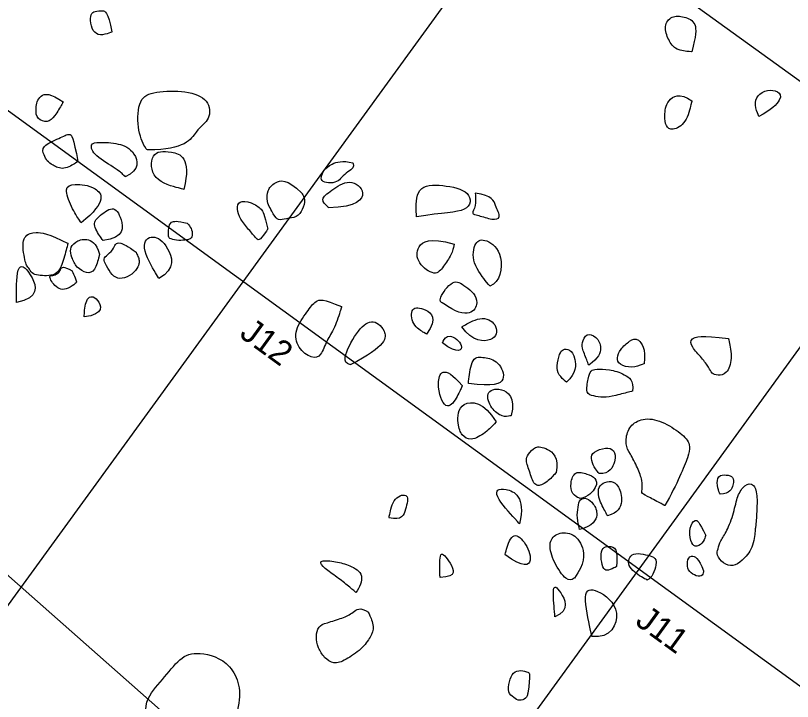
# Model space of a CAD drawing. Extents: x -823 to 4, y -30 to 727.
# Drawn here: x -529.116 to -527.554, y 144.02 to 145.398 of the extents above; entities that cross this region are included whole.
import ezdxf

# ---------------------------------------------------------------- set-up
doc = ezdxf.new("R2010")
doc.units = 0
for name, color, linetype in [('Conjectured house outlines', 7, 'Continuous'), ('Later village', 7, 'Continuous'), ('Limestone Cobbles', 7, 'Continuous'), ('Postholes', 7, 'Continuous'), ('Quadrat IDs', 7, 'Continuous'), ('Quadrat Outlines', 7, 'Continuous'), ('River', 7, 'Continuous'), ('Road', 7, 'Continuous')]:
    doc.layers.add(name, color=color, linetype=linetype)

msp = doc.modelspace()

# ---------------------------------------------------------------- linework, layer by layer
at = {"layer": 'Conjectured house outlines'}
msp.add_lwpolyline([(-525.3093, 146.384), (-527.3265, 148.4012), (-530.1648, 145.1851), (-528.0484, 143.3174)], close=True, dxfattribs=at)
at = {"layer": 'Later village'}
msp.add_circle((-545.1062, 136.6973), 41.2492, dxfattribs=at)
at = {"layer": 'Limestone Cobbles'}
for points in [[(-528.9222, 145.3647), (-528.9308, 145.4063), (-528.9407, 145.4077), (-528.9569, 145.4064), (-528.9651, 145.4018), (-528.9659, 145.383), (-528.9585, 145.3609), (-528.9413, 145.3575), (-528.9222, 145.3647), (-528.9222, 145.3647), (-528.9222, 145.3647)], [(-527.7563, 145.325), (-527.7486, 145.3561), (-527.7454, 145.3849), (-527.7721, 145.3958), (-527.7979, 145.3983), (-527.8137, 145.3766), (-527.8039, 145.3482), (-527.7895, 145.3271), (-527.7563, 145.325), (-527.7563, 145.325), (-527.7563, 145.325)], [(-528.8491, 145.1281), (-528.7752, 145.1273), (-528.752, 145.1717), (-528.7238, 145.1873), (-528.725, 145.2296), (-528.7724, 145.2478), (-528.8378, 145.2455), (-528.8688, 145.2326), (-528.8729, 145.1707), (-528.8538, 145.1267), (-528.8491, 145.1281), (-528.8491, 145.1281), (-528.8491, 145.1281)], [(-527.6218, 145.1947), (-527.5976, 145.2076), (-527.5731, 145.2315), (-527.5824, 145.246), (-527.6051, 145.2498), (-527.6261, 145.2375), (-527.6313, 145.2186), (-527.6218, 145.1947), (-527.6218, 145.1947), (-527.6218, 145.1947)], [(-529.0203, 145.224), (-529.0454, 145.2423), (-529.0698, 145.2401), (-529.0762, 145.2099), (-529.0734, 145.1884), (-529.0508, 145.1821), (-529.0377, 145.1935), (-529.0203, 145.224), (-529.0203, 145.224), (-529.0203, 145.224)], [(-527.7567, 145.2262), (-527.7808, 145.2437), (-527.809, 145.2282), (-527.8115, 145.1946), (-527.8096, 145.1748), (-527.7966, 145.1654), (-527.7674, 145.1802), (-527.7567, 145.2262), (-527.7567, 145.2262), (-527.7567, 145.2262)], [(-528.9905, 145.1042), (-528.9999, 145.1534), (-529.0062, 145.1634), (-529.0254, 145.1516), (-529.0655, 145.1352), (-529.0584, 145.1169), (-529.0529, 145.1051), (-529.0424, 145.0975), (-529.0198, 145.0859), (-528.9905, 145.1042), (-528.9905, 145.1042), (-528.9905, 145.1042)], [(-528.8956, 145.0739), (-528.865, 145.0871), (-528.8747, 145.1266), (-528.9088, 145.1418), (-528.9495, 145.1437), (-528.9675, 145.1412), (-528.9593, 145.116), (-528.9097, 145.0884), (-528.8956, 145.0739), (-528.8956, 145.0739), (-528.8956, 145.0739)], [(-528.7774, 145.0485), (-528.7622, 145.1132), (-528.8079, 145.1272), (-528.8448, 145.1245), (-528.8444, 145.0654), (-528.7774, 145.0485), (-528.7774, 145.0485), (-528.7774, 145.0485)], [(-528.4381, 145.1015), (-528.4587, 145.1073), (-528.4831, 145.0994), (-528.4965, 145.0871), (-528.5027, 145.0733), (-528.4999, 145.0631), (-528.482, 145.0604), (-528.4666, 145.0645), (-528.4583, 145.0761), (-528.444, 145.0861), (-528.4352, 145.0938), (-528.4381, 145.1015), (-528.4381, 145.1015), (-528.4381, 145.1015)], [(-528.9839, 144.9811), (-528.9302, 145.0249), (-528.9542, 145.057), (-529.0005, 145.0597), (-529.019, 145.053), (-529.0047, 145.0126), (-528.9839, 144.9811), (-528.9839, 144.9811), (-528.9839, 144.9811)], [(-528.5409, 145.0415), (-528.5705, 145.0712), (-528.5983, 145.062), (-528.6093, 145.0469), (-528.6128, 145.0255), (-528.5965, 144.9963), (-528.5883, 144.9849), (-528.5727, 144.9903), (-528.55, 144.9915), (-528.5386, 145.0073), (-528.5326, 145.0285), (-528.5409, 145.0415), (-528.5409, 145.0415), (-528.5409, 145.0415)], [(-528.4868, 145.0116), (-528.4287, 145.0131), (-528.4065, 145.0437), (-528.4451, 145.0718), (-528.4827, 145.0452), (-528.5049, 145.0287), (-528.4868, 145.0116), (-528.4868, 145.0116), (-528.4868, 145.0116)], [(-528.3099, 144.9933), (-528.2565, 145.0023), (-528.2008, 145.0005), (-528.1978, 145.0452), (-528.2583, 145.0586), (-528.3128, 145.0565), (-528.3099, 144.9933), (-528.3099, 144.9933), (-528.3099, 144.9933)], [(-528.1921, 145.0411), (-528.1569, 145.0359), (-528.1522, 145.0155), (-528.1384, 144.9902), (-528.1564, 144.9863), (-528.1882, 144.9975), (-528.2011, 144.9984), (-528.1898, 145.0139), (-528.1921, 145.0411), (-528.1921, 145.0411), (-528.1921, 145.0411)], [(-528.6091, 144.9688), (-528.6164, 144.9997), (-528.6197, 145.0078), (-528.6418, 145.0238), (-528.6686, 145.0262), (-528.6709, 145.0095), (-528.6652, 144.989), (-528.6469, 144.9678), (-528.6314, 144.9486), (-528.6254, 144.9443), (-528.6091, 144.9688), (-528.6091, 144.9688), (-528.6091, 144.9688)], [(-528.9401, 144.9455), (-528.8957, 144.9515), (-528.903, 144.9941), (-528.9188, 145.0174), (-528.9517, 144.9922), (-528.9621, 144.9779), (-528.9401, 144.9455), (-528.9401, 144.9455), (-528.9401, 144.9455)], [(-528.7707, 144.9804), (-528.7915, 144.9855), (-528.8048, 144.9844), (-528.8088, 144.9709), (-528.8089, 144.9549), (-528.8079, 144.9499), (-528.7925, 144.9455), (-528.775, 144.9463), (-528.7634, 144.948), (-528.7597, 144.9582), (-528.7621, 144.97), (-528.7707, 144.9804), (-528.7707, 144.9804), (-528.7707, 144.9804)], [(-529.0105, 144.9399), (-529.0494, 144.96), (-529.0799, 144.9641), (-529.0943, 144.9564), (-529.1009, 144.9473), (-529.1012, 144.9269), (-529.0967, 144.9051), (-529.0945, 144.8962), (-529.0878, 144.8883), (-529.0815, 144.8776), (-529.0666, 144.8751), (-529.0492, 144.8746), (-529.0315, 144.8787), (-529.0219, 144.8975), (-529.0105, 144.9399), (-529.0105, 144.9399), (-529.0105, 144.9399)], [(-528.8279, 144.8691), (-528.7927, 144.8899), (-528.8092, 144.9374), (-528.8407, 144.9603), (-528.8678, 144.9381), (-528.8279, 144.8691), (-528.8279, 144.8691), (-528.8279, 144.8691)], [(-528.2344, 144.9386), (-528.2848, 144.9532), (-528.3117, 144.9337), (-528.3093, 144.8997), (-528.2715, 144.8723), (-528.2562, 144.8934), (-528.2388, 144.9173), (-528.2344, 144.9386), (-528.2344, 144.9386), (-528.2344, 144.9386)], [(-528.9472, 144.9184), (-528.9541, 144.9414), (-528.9737, 144.9518), (-528.9973, 144.943), (-529.0075, 144.929), (-529.0034, 144.9126), (-528.994, 144.8908), (-528.9723, 144.8789), (-528.9563, 144.8828), (-528.9472, 144.9184), (-528.9472, 144.9184), (-528.9472, 144.9184)], [(-528.8735, 144.9222), (-528.8907, 144.9347), (-528.9075, 144.943), (-528.9154, 144.9391), (-528.9192, 144.9272), (-528.9353, 144.9141), (-528.94, 144.9076), (-528.9314, 144.8907), (-528.9187, 144.8717), (-528.9027, 144.8677), (-528.8806, 144.8771), (-528.8683, 144.8939), (-528.8671, 144.9037), (-528.8685, 144.9108), (-528.8735, 144.9222), (-528.8735, 144.9222), (-528.8735, 144.9222)], [(-528.1627, 144.8541), (-528.1414, 144.861), (-528.1321, 144.9214), (-528.172, 144.9505), (-528.193, 144.9454), (-528.2008, 144.9011), (-528.1627, 144.8541), (-528.1627, 144.8541), (-528.1627, 144.8541)], [(-529.1141, 144.821), (-529.0673, 144.8316), (-529.0806, 144.8759), (-529.1141, 144.9111), (-529.1141, 144.821), (-529.1141, 144.821), (-529.1141, 144.821)], [(-529.0022, 144.8848), (-529.0208, 144.8951), (-529.0254, 144.8888), (-529.0276, 144.8821), (-529.0341, 144.8774), (-529.0434, 144.875), (-529.0478, 144.8743), (-529.0459, 144.867), (-529.0373, 144.855), (-529.0251, 144.8462), (-529.0106, 144.8485), (-528.993, 144.8606), (-528.9933, 144.8641), (-529.0022, 144.8848), (-529.0022, 144.8848), (-529.0022, 144.8848)], [(-528.256, 144.8193), (-528.206, 144.783), (-528.1746, 144.8263), (-528.2139, 144.8548), (-528.2359, 144.8708), (-528.2688, 144.8255), (-528.256, 144.8193), (-528.256, 144.8193), (-528.256, 144.8193)], [(-528.9783, 144.7922), (-528.9364, 144.7972), (-528.9508, 144.835), (-528.9745, 144.8349), (-528.9783, 144.7922), (-528.9783, 144.7922), (-528.9783, 144.7922)], [(-528.4606, 144.8129), (-528.498, 144.8291), (-528.5132, 144.8257), (-528.5285, 144.8046), (-528.5567, 144.7657), (-528.5495, 144.729), (-528.5195, 144.7073), (-528.5017, 144.713), (-528.4907, 144.7457), (-528.4746, 144.7679), (-528.4606, 144.8129), (-528.4606, 144.8129), (-528.4606, 144.8129)], [(-528.29, 144.7577), (-528.2663, 144.7903), (-528.2936, 144.8102), (-528.3225, 144.8138), (-528.32, 144.7753), (-528.29, 144.7577), (-528.29, 144.7577), (-528.29, 144.7577)], [(-528.4433, 144.6962), (-528.3684, 144.7334), (-528.3711, 144.7689), (-528.4004, 144.7902), (-528.4305, 144.7642), (-528.4615, 144.7033), (-528.4433, 144.6962), (-528.4433, 144.6962), (-528.4433, 144.6962)], [(-528.2189, 144.7723), (-528.1977, 144.7426), (-528.1502, 144.7407), (-528.145, 144.7746), (-528.1756, 144.7968), (-528.2189, 144.7723), (-528.2189, 144.7723), (-528.2189, 144.7723)], [(-528.258, 144.74), (-528.2247, 144.7158), (-528.2106, 144.7351), (-528.2466, 144.7612), (-528.258, 144.74), (-528.258, 144.74), (-528.258, 144.74)], [(-527.9638, 144.6956), (-527.944, 144.7094), (-527.9358, 144.7312), (-527.9481, 144.7534), (-527.9693, 144.7608), (-527.9781, 144.739), (-527.9766, 144.7278), (-527.9638, 144.6956), (-527.9638, 144.6956), (-527.9638, 144.6956)], [(-527.8524, 144.6981), (-527.8489, 144.7287), (-527.8655, 144.7522), (-527.8807, 144.7454), (-527.9011, 144.7271), (-527.9082, 144.7097), (-527.9033, 144.6961), (-527.8777, 144.6885), (-527.8524, 144.6981), (-527.8524, 144.6981), (-527.8524, 144.6981)], [(-527.6832, 144.7489), (-527.7378, 144.7557), (-527.7624, 144.7496), (-527.7577, 144.7325), (-527.736, 144.7092), (-527.7212, 144.6899), (-527.7174, 144.6782), (-527.7047, 144.6745), (-527.6863, 144.6762), (-527.674, 144.7073), (-527.6832, 144.7489), (-527.6832, 144.7489), (-527.6832, 144.7489)], [(-528.0085, 144.6609), (-527.9885, 144.6797), (-527.9903, 144.7121), (-528.0019, 144.7284), (-528.0166, 144.7275), (-528.0221, 144.7199), (-528.0286, 144.6924), (-528.0253, 144.6759), (-528.0085, 144.6609), (-528.0085, 144.6609), (-528.0085, 144.6609)], [(-528.2181, 144.6543), (-528.2571, 144.7), (-528.2739, 144.6573), (-528.2507, 144.5996), (-528.2284, 144.6303), (-528.2181, 144.6543), (-528.2181, 144.6543), (-528.2181, 144.6543)], [(-528.2057, 144.6587), (-528.155, 144.6514), (-528.1262, 144.6631), (-528.1453, 144.7054), (-528.1739, 144.7109), (-528.1991, 144.714), (-528.2057, 144.6587), (-528.2057, 144.6587), (-528.2057, 144.6587)], [(-527.8756, 144.6434), (-527.873, 144.6641), (-527.8922, 144.6781), (-527.9225, 144.6876), (-527.9501, 144.6874), (-527.9599, 144.6855), (-527.9649, 144.6705), (-527.9706, 144.637), (-527.9542, 144.6336), (-527.9354, 144.6299), (-527.9113, 144.6335), (-527.8756, 144.6434), (-527.8756, 144.6434), (-527.8756, 144.6434)], [(-528.1198, 144.5939), (-528.1103, 144.6308), (-528.1423, 144.654), (-528.1732, 144.6409), (-528.1602, 144.607), (-528.1369, 144.5901), (-528.1198, 144.5939), (-528.1198, 144.5939), (-528.1198, 144.5939)], [(-528.15, 144.5813), (-528.1735, 144.6218), (-528.2273, 144.6262), (-528.2278, 144.5737), (-528.2194, 144.5544), (-528.2021, 144.5418), (-528.1701, 144.5593), (-528.15, 144.5813), (-528.15, 144.5813), (-528.15, 144.5813)], [(-527.8107, 144.4131), (-527.7856, 144.4586), (-527.7581, 144.5213), (-527.7617, 144.5443), (-527.79, 144.5679), (-527.833, 144.5902), (-527.8683, 144.5856), (-527.887, 144.5645), (-527.8906, 144.5346), (-527.8815, 144.5192), (-527.8646, 144.4881), (-527.8559, 144.4628), (-527.8559, 144.4434), (-527.8596, 144.4382), (-527.8422, 144.43), (-527.8107, 144.4131), (-527.8107, 144.4131), (-527.8107, 144.4131)], [(-528.0295, 144.4793), (-528.0232, 144.5112), (-528.0493, 144.5302), (-528.0724, 144.5334), (-528.0861, 144.5145), (-528.0918, 144.5068), (-528.0815, 144.4789), (-528.0728, 144.4489), (-528.05, 144.4569), (-528.0295, 144.4793), (-528.0295, 144.4793), (-528.0295, 144.4793)], [(-527.9429, 144.4777), (-527.9216, 144.4764), (-527.908, 144.5046), (-527.9123, 144.5257), (-527.9286, 144.531), (-527.956, 144.521), (-527.9604, 144.5088), (-527.9533, 144.4899), (-527.9429, 144.4777), (-527.9429, 144.4777), (-527.9429, 144.4777)], [(-527.9808, 144.4272), (-527.9656, 144.4298), (-527.9446, 144.4522), (-527.9496, 144.4697), (-527.966, 144.4762), (-527.9923, 144.4844), (-528.0016, 144.4574), (-527.9977, 144.435), (-527.9808, 144.4272), (-527.9808, 144.4272), (-527.9808, 144.4272)], [(-527.6999, 144.4364), (-527.6797, 144.4368), (-527.6725, 144.4569), (-527.6721, 144.4718), (-527.6869, 144.4751), (-527.7046, 144.4749), (-527.7068, 144.4528), (-527.6999, 144.4364), (-527.6999, 144.4364), (-527.6999, 144.4364)], [(-527.9259, 144.3925), (-527.9047, 144.3985), (-527.8934, 144.4219), (-527.9035, 144.4536), (-527.9181, 144.4642), (-527.9363, 144.4591), (-527.9458, 144.4477), (-527.944, 144.4256), (-527.9259, 144.3925), (-527.9259, 144.3925), (-527.9259, 144.3925)], [(-527.6289, 144.3679), (-527.6217, 144.4335), (-527.6324, 144.4615), (-527.6502, 144.4552), (-527.6656, 144.434), (-527.6714, 144.3995), (-527.6865, 144.3602), (-527.6995, 144.3423), (-527.7039, 144.3256), (-527.7082, 144.3146), (-527.6937, 144.2959), (-527.6741, 144.2905), (-527.6562, 144.3011), (-527.6328, 144.3273), (-527.6289, 144.3679), (-527.6289, 144.3679), (-527.6289, 144.3679)], [(-528.3654, 144.3886), (-528.3385, 144.3823), (-528.3323, 144.4063), (-528.3227, 144.439), (-528.3564, 144.4319), (-528.3654, 144.3886), (-528.3654, 144.3886), (-528.3654, 144.3886)], [(-528.1029, 144.3767), (-528.0897, 144.4313), (-528.1386, 144.4536), (-528.1598, 144.4385), (-528.1029, 144.3767), (-528.1029, 144.3767), (-528.1029, 144.3767)], [(-527.9821, 144.3649), (-527.955, 144.3724), (-527.9429, 144.3961), (-527.9545, 144.4178), (-527.9674, 144.4292), (-527.9822, 144.4274), (-527.9853, 144.4107), (-527.9881, 144.3889), (-527.9821, 144.3649), (-527.9821, 144.3649), (-527.9821, 144.3649)], [(-527.7287, 144.3531), (-527.742, 144.3816), (-527.7498, 144.3873), (-527.7624, 144.3698), (-527.7595, 144.3404), (-527.7508, 144.3283), (-527.7348, 144.3363), (-527.7287, 144.3531), (-527.7287, 144.3531), (-527.7287, 144.3531)], [(-528.1324, 144.3146), (-528.0938, 144.2865), (-528.0734, 144.2992), (-528.0929, 144.3438), (-528.1182, 144.3622), (-528.1324, 144.3146), (-528.1324, 144.3146), (-528.1324, 144.3146)], [(-527.9925, 144.2675), (-527.9715, 144.2964), (-527.9727, 144.3321), (-527.9975, 144.3611), (-528.0309, 144.3582), (-528.0458, 144.3377), (-528.0348, 144.2991), (-528.0079, 144.2592), (-527.9925, 144.2675), (-527.9925, 144.2675), (-527.9925, 144.2675)], [(-527.908, 144.2906), (-527.9063, 144.3166), (-527.91, 144.3306), (-527.928, 144.3323), (-527.9383, 144.3268), (-527.9397, 144.3046), (-527.9341, 144.2837), (-527.9255, 144.2819), (-527.908, 144.2906), (-527.908, 144.2906), (-527.908, 144.2906)], [(-528.2627, 144.269), (-528.2268, 144.2694), (-528.2429, 144.3004), (-528.265, 144.3287), (-528.2627, 144.269), (-528.2627, 144.269), (-528.2627, 144.269)], [(-527.8469, 144.2637), (-527.8369, 144.2661), (-527.8243, 144.3), (-527.8319, 144.3104), (-527.8487, 144.3142), (-527.8707, 144.3187), (-527.8825, 144.31), (-527.8855, 144.2959), (-527.876, 144.2824), (-527.8616, 144.272), (-527.8469, 144.2637), (-527.8469, 144.2637), (-527.8469, 144.2637)], [(-527.733, 144.2819), (-527.7424, 144.3084), (-527.7605, 144.3157), (-527.7665, 144.3006), (-527.7649, 144.2825), (-527.7518, 144.2729), (-527.7357, 144.269), (-527.733, 144.2819), (-527.733, 144.2819), (-527.733, 144.2819)], [(-528.4317, 144.2383), (-528.4243, 144.2485), (-528.4124, 144.2753), (-528.4448, 144.2941), (-528.471, 144.3009), (-528.5066, 144.3043), (-528.5011, 144.2919), (-528.4764, 144.274), (-528.4508, 144.2554), (-528.4317, 144.2383), (-528.4317, 144.2383), (-528.4317, 144.2383)], [(-528.0318, 144.1895), (-527.9999, 144.204), (-528.0237, 144.2468), (-528.0377, 144.257), (-528.0318, 144.1895), (-528.0318, 144.1895), (-528.0318, 144.1895)], [(-527.9574, 144.1502), (-527.9201, 144.1455), (-527.8905, 144.2045), (-527.9518, 144.249), (-527.978, 144.2436), (-527.9574, 144.1502), (-527.9574, 144.1502), (-527.9574, 144.1502)], [(-528.4068, 144.1988), (-528.4234, 144.2109), (-528.438, 144.1972), (-528.4572, 144.1873), (-528.4923, 144.1773), (-528.5076, 144.1713), (-528.513, 144.1503), (-528.5081, 144.1272), (-528.4957, 144.1073), (-528.4768, 144.0936), (-528.4533, 144.1019), (-528.4195, 144.1251), (-528.4016, 144.1497), (-528.3935, 144.1688), (-528.4068, 144.1988), (-528.4068, 144.1988), (-528.4068, 144.1988)], [(-528.0863, 144.0364), (-528.0805, 144.0754), (-528.0845, 144.0783), (-528.1004, 144.0831), (-528.116, 144.0793), (-528.1241, 144.0597), (-528.1272, 144.037), (-528.1141, 144.0275), (-528.1034, 144.0197), (-528.0888, 144.0255), (-528.0863, 144.0364), (-528.0863, 144.0364), (-528.0863, 144.0364)]]:
    msp.add_open_spline(points, degree=3, dxfattribs=at)
at = {"layer": 'Postholes'}
msp.add_open_spline([(-528.8066, 143.9121), (-528.7097, 143.9261), (-528.6504, 144.0077), (-528.6784, 144.1016), (-528.7509, 144.1211), (-528.7855, 144.1094), (-528.82, 144.062), (-528.8594, 144.0241), (-528.8527, 143.9516), (-528.8066, 143.9121), (-528.8066, 143.9121), (-528.8066, 143.9121)], degree=3, dxfattribs=at)
at = {"layer": 'Quadrat Outlines'}
for p, q in [((-526.3471, 148.0455), (-535.5948, 135.3171)), ((-525.5516, 147.4675), (-534.7992, 134.7391)), ((-524.8989, 143.347), (-530.4676, 147.3929)), ((-526.2724, 143.1295), (-531.0456, 146.5973))]:
    msp.add_line(p, q, dxfattribs=at)
at = {"layer": 'River'}
msp.add_open_spline([(-542.0663, -26.3327), (-524.2341, -14.7774), (-512.2509, 3.1974), (-512.2509, 3.1974), (-512.2509, 19.8884), (-508.3991, 31.729), (-496.1305, 46.1374), (-491.7081, 50.2745), (-486.1445, 50.2745), (-472.3067, 47.8493), (-461.6073, 47.8493), (-450.0521, 54.4116), (-441.778, 51.7849), (-435.9289, 41.1444), (-432.5901, 33.1312), (-420.6646, 25.0241), (-410.6785, 21.8856), (-400.4072, 21.8856), (-381.0057, 20.1737), (-360.3203, 26.736), (-353.0279, 31.4456), (-346.5828, 37.2612), (-342.3454, 49.4186), (-339.1435, 57.4875), (-326.2251, 73.2424), (-320.297, 79.5841), (-315.9537, 81.9445), (-305.9677, 98.2075), (-298.4068, 114.4705), (-292.5579, 127.595), (-287.1369, 139.1503), (-274.155, 160.977)], degree=2, dxfattribs=at)
at = {"layer": 'Road'}
for points in [[(-574.7508, 101.4934), (-563.6682, 106.1689), (-556.4637, 110.4468), (-551.6427, 113.9484), (-546.0604, 119.0232), (-542.2544, 122.7278), (-540.9857, 124.6562), (-537.7378, 128.6653), (-533.069, 133.2326), (-530.7854, 135.4655), (-527.5375, 137.9521), (-522.1582, 141.606), (-519.3671, 143.0777), (-517.1342, 145.1076), (-515.0028, 147.5435), (-513.2774, 149.6241), (-512.0594, 151.5526), (-512.0594, 154.1407), (-513.0236, 156.9318), (-516.0685, 158.911), (-519.2149, 159.9767), (-524.3911, 159.9767), (-526.6748, 159.9767), (-532.7645, 159.9767), (-539.9707, 159.9767), (-544.6903, 159.9767), (-550.374, 159.9767), (-553.6823, 159.9767), (-556.9712, 160.6364), (-560.3713, 160.0274), (-563.1117, 160.5349), (-566.42, 160.5349), (-568.7955, 161.0931), (-575.1389, 161.0931)], [(-574.9091, 98.3403), (-570.4052, 100.2471), (-566.2958, 101.8579), (-562.022, 104.2578), (-557.8797, 106.7563), (-555.0525, 109.1562), (-552.0279, 111.6876), (-548.5432, 114.219), (-546.3734, 115.797), (-544.7625, 117.1449), (-543.5133, 118.5257), (-542.79, 119.6434), (-540.3244, 121.4844), (-539.108, 123.0953), (-537.8259, 124.9363), (-537.267, 125.9554), (-534.7685, 128.0923), (-531.9083, 131.0511), (-530.5933, 132.4647), (-528.8838, 134.2071), (-525.6292, 137.0673), (-523.821, 138.4151), (-522.3745, 139.3356), (-519.0213, 141.3082), (-517.3446, 142.2615), (-516.0296, 143.3135), (-514.9776, 144.4313), (-513.6297, 145.8121), (-512.3805, 147.7517), (-511.2956, 149.8228), (-510.6052, 152.3871), (-509.356, 155.6746), (-507.9094, 158.5348), (-507.4492, 159.3566), (-506.7259, 160.0799), (-506.1013, 160.0799), (-503.8001, 160.0799), (-498.6386, 160.0799), (-495.3303, 160.0799), (-492.1951, 159.6196), (-489.6966, 159.1594), (-484.8639, 159.1594), (-482.4641, 158.8306), (-479.1108, 158.3375), (-475.626, 157.7786), (-471.2536, 157.7786), (-467.7688, 157.417), (-463.6266, 156.365), (-458.9254, 154.9842), (-454.3887, 153.8007), (-452.5805, 153.4391)]]:
    msp.add_open_spline(points, degree=2, dxfattribs=at)

# ---------------------------------------------------------------- texts
at = {"layer": 'Quadrat IDs'}
for s, p in [('J12', (-528.6681, 144.7536)), ('J11', (-527.8726, 144.1757))]:
    msp.add_text(s, height=0.04917, rotation=324, dxfattribs=at).set_placement(p)

doc.saveas('drawing.dxf')
